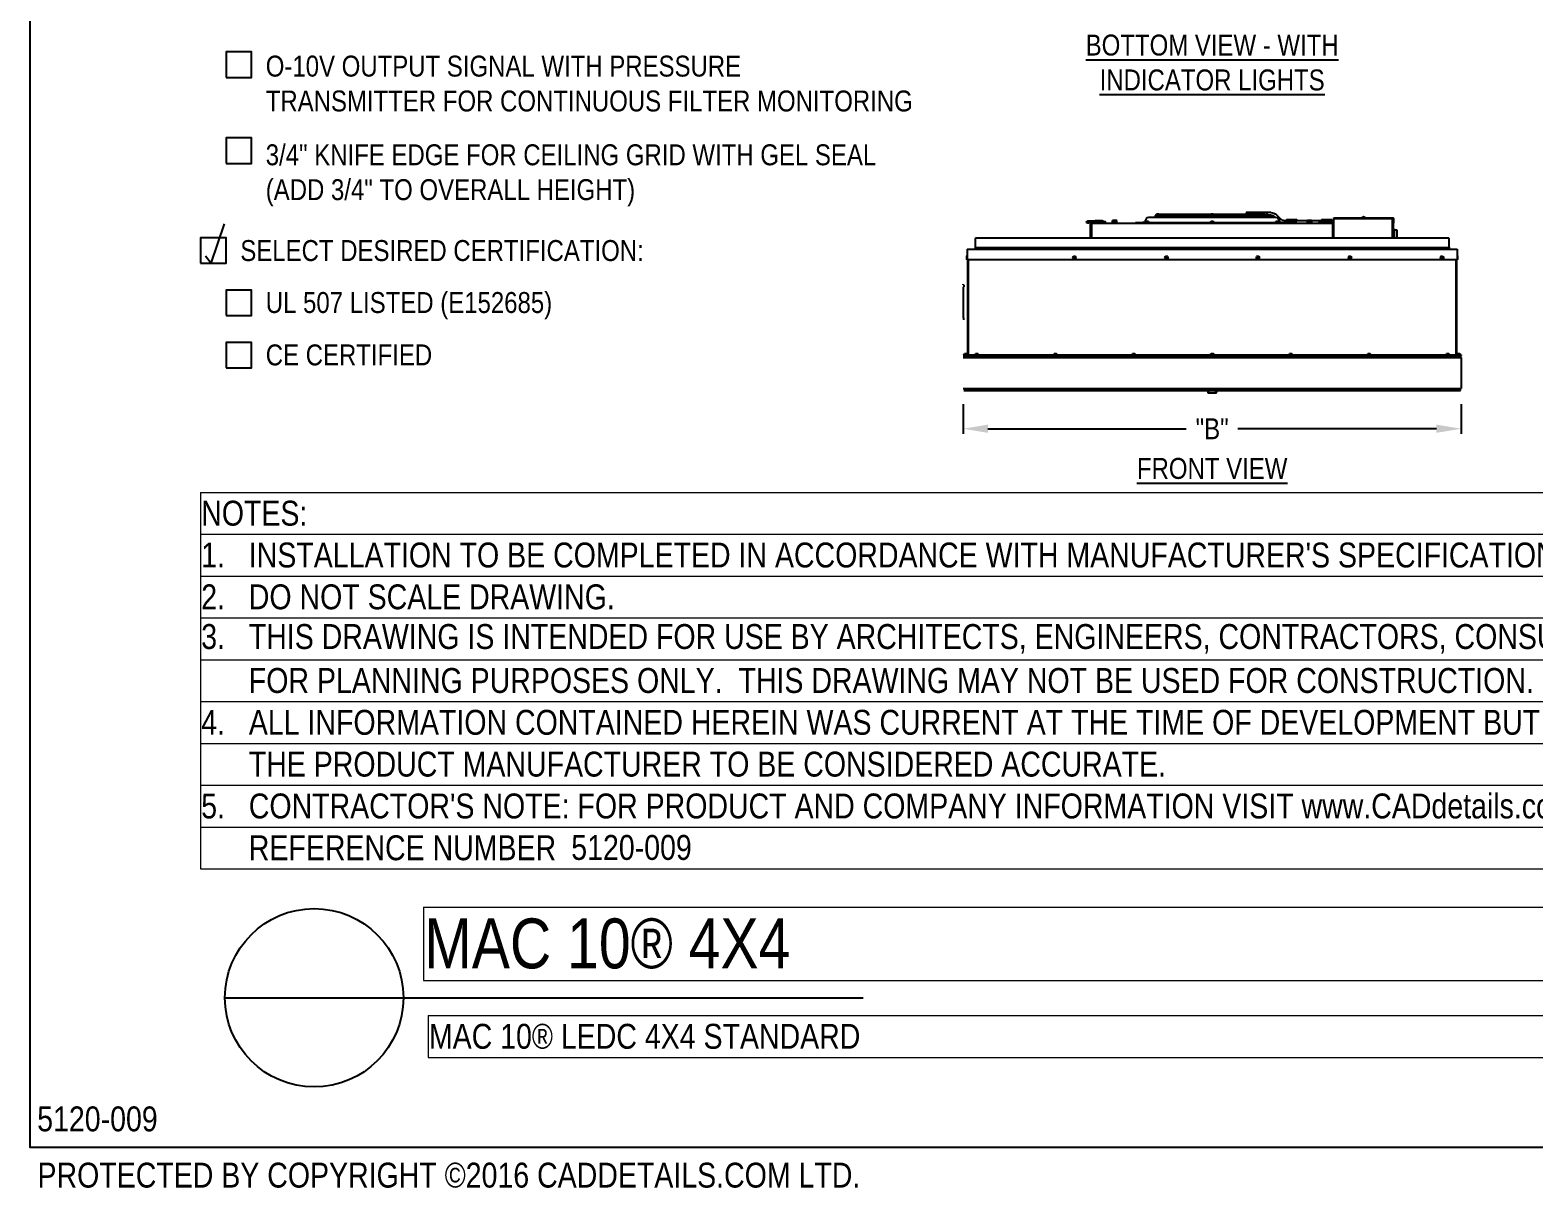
# Model space of a CAD drawing. Extents: x 0 to 216, y -5 to 280.
# Drawn here: x 0 to 143.7, y -3.9 to 106.9 of the extents above; entities that cross this region are included whole.
import ezdxf

# ---------------------------------------------------------------- set-up
doc = ezdxf.new("R2010")
doc.units = 0
doc.header["$LTSCALE"] = 10
doc.header["$MEASUREMENT"] = 0
doc.header["$PDMODE"] = 35
doc.layers.get('0').update_dxf_attribs({"linetype": 'CONTINUOUS'})
doc.layers.get('Defpoints').update_dxf_attribs({"linetype": 'CONTINUOUS'})
for name, color, linetype in [('5120-LOGO$0$CADdetails-7-VERYFINE', 7, 'CONTINUOUS'), ('5120-LOGO$0$CADdetails-FRAME', 7, 'CONTINUOUS'), ('CADdetails-1-FINE', 1, 'CONTINUOUS'), ('CADdetails-11-VERYFINE', 11, 'CONTINUOUS'), ('CADdetails-15-FINE', 15, 'CONTINUOUS'), ('CADdetails-2-FINELIGHT', 2, 'CONTINUOUS'), ('CADdetails-7-FRAME', 7, 'CONTINUOUS'), ('CADdetails-7-VERYFINE', 7, 'CONTINUOUS'), ('CADdetails-9-EXTRAFINE', 9, 'CONTINUOUS')]:
    doc.layers.add(name, color=color, linetype=linetype)
doc.styles.add('5120-LOGO$0$CADdetails-NOTES', font='ARIALN.TTF', dxfattribs={"height": 2.38})
doc.styles.add('CADdetails-DETAILTITLE', font='ARIALN.TTF', dxfattribs={"height": 4.77})
doc.styles.add('CADdetails-DIMENSIONS', font='ARIALN.TTF', dxfattribs={"height": 2})
doc.styles.add('CADdetails-NOTES', font='ARIALN.TTF', dxfattribs={"height": 2.38})
doc.dimstyles.new('CADdetails-LEADER', dxfattribs={"dimtxt": 2.38, "dimasz": 2.38, "dimexe": 0.5, "dimexo": 1.5, "dimgap": 1, "dimtad": 0, "dimzin": 0, "dimdsep": 46, "dimtxsty": 'CADdetails-DIMENSIONS', "dimcen": 1, "dimclrd": 256, "dimclre": 256, "dimclrt": 256, "dimadec": 0, "dimazin": 0, "dimtfac": 1, "dimtdec": 4, "dimtofl": 0, "dimtmove": 0, "dimatfit": 3, "dimfxl": 1, "dimtolj": 1, "dimtzin": 0, "dimarcsym": 0})

# ---------------------------------------------------------------- blocks, each defined once
blk = doc.blocks.new('*T1')
at = {"layer": 'Defpoints', "color": 8, "linetype": 'ByBlock', "lineweight": 0, "transparency": 16777216}
for p, q in [((0, 0), (162.95, 0)), ((0, 0), (0, -4)), ((162.95, 0), (162.95, -4)), ((0, -4), (162.95, -4))]:
    blk.add_line(p, q, dxfattribs=at)
at = {"layer": 'CADdetails-1-FINE', "transparency": 16777216, "insert": (0.06, -2), "char_height": 2.38, "width": 162.8336, "attachment_point": 4, "style": 'CADdetails-NOTES'}
blk.add_mtext('MAC 10® LEDC 4X4 STANDARD', dxfattribs=at)
blk = doc.blocks.new('*T2')
at = {"layer": 'Defpoints', "color": 8, "linetype": 'ByBlock', "lineweight": 0, "transparency": 16777216}
for p, q in [((0, 0), (163.34, 0)), ((0, 0), (0, -7)), ((163.34, 0), (163.34, -7)), ((0, -7), (163.34, -7))]:
    blk.add_line(p, q, dxfattribs=at)
at = {"layer": 'CADdetails-2-FINELIGHT', "transparency": 16777216, "insert": (0.06, -3.5), "char_height": 4.77, "width": 163.225, "attachment_point": 4, "style": 'CADdetails-DETAILTITLE'}
blk.add_mtext('MAC 10® 4X4', dxfattribs=at)
blk = doc.blocks.new('*T14')
at = {"layer": 'Defpoints', "color": 8, "linetype": 'ByBlock', "lineweight": 0, "transparency": 16777216}
for p, q in [((0, 0), (184.71, 0)), ((0, 0), (0, -36)), ((184.71, 0), (184.71, -36)), ((0, -4), (184.71, -4)), ((0, -8), (184.71, -8)), ((0, -12), (184.71, -12)), ((0, -16), (184.71, -16)), ((0, -20), (184.71, -20)), ((0, -24), (184.71, -24)), ((0, -28), (184.71, -28)), ((0, -32), (184.71, -32)), ((0, -36), (184.71, -36))]:
    blk.add_line(p, q, dxfattribs=at)
at = {"layer": '5120-LOGO$0$CADdetails-7-VERYFINE', "transparency": 16777216, "char_height": 2.38, "width": 184.5948, "attachment_point": 4, "style": '5120-LOGO$0$CADdetails-NOTES'}
for s, insert in [('NOTES:', (0.06, -2)), ("1.   INSTALLATION TO BE COMPLETED IN ACCORDANCE WITH MANUFACTURER'S SPECIFICATIONS.", (0.06, -6)), ('2.   DO NOT SCALE DRAWING.', (0.06, -10)), ('3.   THIS DRAWING IS INTENDED FOR USE BY ARCHITECTS, ENGINEERS, CONTRACTORS, CONSULTANTS AND DESIGN PROFESSIONALS', (0.06, -14)), ('      FOR PLANNING PURPOSES ONLY.  THIS DRAWING MAY NOT BE USED FOR CONSTRUCTION.', (0.06, -18)), ('4.   ALL INFORMATION CONTAINED HEREIN WAS CURRENT AT THE TIME OF DEVELOPMENT BUT MUST BE REVIEWED AND APPROVED BY', (0.06, -22)), ('      THE PRODUCT MANUFACTURER TO BE CONSIDERED ACCURATE.', (0.06, -26)), ("5.   CONTRACTOR'S NOTE: FOR PRODUCT AND COMPANY INFORMATION VISIT www.CADdetails.com/info AND ENTER", (0.06, -30)), ('      REFERENCE NUMBER', (0.06, -34))]:
    blk.add_mtext(s, dxfattribs=dict(at, insert=insert))
blk = doc.blocks.new('5120-LOGO')
at = {"layer": '5120-LOGO$0$CADdetails-FRAME'}
for p, q in [((0, 0), (0, 280)), ((216, 0), (0, 0))]:
    blk.add_line(p, q, dxfattribs=at)
blk.add_blockref('*T14', (16.3, 62.65))
at = {"layer": '5120-LOGO$0$CADdetails-7-VERYFINE', "char_height": 2.38, "attachment_point": 1, "style": '5120-LOGO$0$CADdetails-NOTES'}
for insert in [(51.73, 29.89), (0.68, 3.93)]:
    blk.add_mtext_dynamic_manual_height_columns('5120-009', width=53.6533, gutter_width=11.9, heights=[0], dxfattribs=dict(at, insert=insert))
at = {"layer": '5120-LOGO$0$CADdetails-7-VERYFINE', "insert": (0.71, -1.45), "char_height": 2.38, "width": 82.1295, "attachment_point": 1, "style": '5120-LOGO$0$CADdetails-NOTES'}
blk.add_mtext('PROTECTED BY COPYRIGHT ©2016 CADDETAILS.COM LTD.', dxfattribs=at)
blk = doc.blocks.new('*D8')
at = {"layer": 'CADdetails-7-VERYFINE', "lineweight": -2, "transparency": 16777216}
for p, q in [((89.18, 71.1), (89.18, 68.24)), ((136.8, 71.1), (136.8, 68.24)), ((91.56, 68.74), (110.52, 68.74)), ((134.42, 68.74), (115.46, 68.74))]:
    blk.add_line(p, q, dxfattribs=at)
at = {"layer": 'CADdetails-7-VERYFINE', "transparency": 16777216}
for points in [[(91.56, 69.14), (91.56, 68.35), (89.18, 68.74)], [(134.42, 69.14), (134.42, 68.35), (136.8, 68.74)]]:
    blk.add_solid(points, dxfattribs=at)
at = {"layer": 'Defpoints', "color": 0, "transparency": 16777216}
for p in [(89.18, 72.6), (136.8, 72.6), (136.8, 68.74)]:
    blk.add_point(p, dxfattribs=at)
at = {"layer": 'CADdetails-7-VERYFINE', "transparency": 16777216, "insert": (112.99, 68.74), "char_height": 2, "attachment_point": 5, "style": 'CADdetails-DIMENSIONS'}
blk.add_mtext('\\A1;"B"', dxfattribs=at)

msp = doc.modelspace()

# ---------------------------------------------------------------- linework, layer by layer
at = {"layer": 'CADdetails-1-FINE', "linetype": 'Continuous', "extrusion": (-1, 6.12323e-17, 0)}
for p, q in [((89.617, 84.916), (89.617, 75.825)), ((89.68, 84.916), (89.68, 75.825)), ((136.305, 75.825), (136.305, 84.916)), ((136.367, 75.825), (136.367, 84.916)), ((89.18, 82.315), (89.18, 79.363)), ((89.242, 82.512), (89.242, 82.315)), ((89.242, 79.166), (89.242, 79.363)), ((89.18, 75.55), (136.805, 75.55)), ((89.68, 75.809), (136.305, 75.809)), ((89.68, 75.747), (136.305, 75.747)), ((136.742, 75.747), (136.742, 75.55)), ((136.805, 75.55), (136.805, 72.597)), ((89.18, 72.597), (136.805, 72.597)), ((89.242, 72.4), (136.742, 72.4)), ((136.742, 72.4), (136.742, 72.597))]:
    msp.add_line(p, q, dxfattribs=at)
at = {"layer": 'CADdetails-1-FINE'}
for points in [[(18.734, 102.345), (21.164, 102.345), (21.164, 104.775), (18.734, 104.775)], [(18.734, 94.119), (21.164, 94.119), (21.164, 96.549), (18.734, 96.549)], [(16.304, 84.574), (18.734, 84.574), (18.734, 87.004), (16.304, 87.004)], [(18.734, 79.574), (21.164, 79.574), (21.164, 82.004), (18.734, 82.004)], [(18.734, 74.574), (21.164, 74.574), (21.164, 77.004), (18.734, 77.004)]]:
    msp.add_lwpolyline(points, close=True, dxfattribs=at)
at = {"layer": 'CADdetails-11-VERYFINE', "linetype": 'Continuous', "extrusion": (-1, 6.12323e-17, 0)}
for p, q in [((112.835, 89.219), (107.954, 89.219)), ((118.031, 89.219), (113.15, 89.219)), ((116.242, 89.417), (116.242, 89.292)), ((118.609, 89.417), (116.242, 89.417)), ((116.242, 89.292), (116.242, 89.219)), ((118.609, 89.167), (118.35, 89.167)), ((119.139, 89.197), (119.523, 88.813)), ((101.367, 86.997), (101.367, 88.305)), ((101.367, 88.305), (101.448, 88.305)), ((101.448, 88.305), (101.448, 86.997)), ((101.449, 86.997), (101.449, 88.305)), ((101.48, 88.417), (124.505, 88.417)), ((105.649, 88.465), (112.992, 88.465)), ((105.649, 88.465), (105.649, 88.417)), ((106.719, 88.867), (106.573, 88.615)), ((106.935, 88.992), (107.586, 88.992)), ((107.586, 88.992), (107.851, 88.992)), ((107.851, 88.992), (112.789, 88.992)), ((108.245, 89.107), (107.962, 89.107)), ((108.318, 89.107), (108.245, 89.107)), ((108.318, 89.107), (108.431, 89.107)), ((108.454, 89.104), (112.766, 89.104)), ((112.992, 88.465), (120.336, 88.465)), ((113.195, 88.992), (118.134, 88.992)), ((113.219, 89.104), (117.531, 89.104)), ((117.667, 89.107), (117.554, 89.107)), ((117.759, 89.107), (117.667, 89.107)), ((117.759, 89.107), (117.86, 89.107)), ((118.399, 88.992), (119.05, 88.992)), ((118.962, 89.02), (118.991, 88.992)), ((119.266, 88.867), (119.412, 88.615)), ((119.876, 88.667), (120.094, 88.667)), ((121.094, 88.667), (122.116, 88.667)), ((122.498, 88.667), (123.433, 88.667)), ((124.536, 88.305), (124.536, 86.997)), ((124.617, 88.305), (124.536, 88.305)), ((124.536, 86.997), (124.536, 88.305)), ((124.536, 87.707), (124.536, 87.707)), ((124.617, 88.897), (130.285, 88.897)), ((124.617, 88.847), (130.285, 88.847)), ((124.617, 86.997), (124.617, 88.305)), ((130.235, 88.781), (130.235, 88.847)), ((130.235, 86.997), (130.235, 88.781)), ((130.3, 88.797), (130.25, 88.797)), ((130.25, 88.797), (130.25, 86.997)), ((130.3, 88.397), (130.3, 88.831)), ((130.3, 88.797), (130.3, 86.997)), ((130.35, 88.397), (130.3, 88.397)), ((130.35, 88.397), (130.35, 88.831)), ((90.367, 86.997), (135.617, 86.997)), ((90.367, 86.997), (90.367, 86.931)), ((90.367, 86.063), (90.367, 86.931)), ((135.617, 86.931), (135.617, 86.997)), ((135.617, 86.931), (135.617, 86.063)), ((89.587, 85.916), (136.397, 85.916)), ((89.587, 85.916), (89.587, 84.916)), ((89.587, 84.916), (136.397, 84.916)), ((90.367, 86.063), (90.367, 86.047)), ((90.367, 85.997), (90.367, 86.047)), ((135.617, 86.047), (90.367, 86.047)), ((90.505, 85.997), (90.367, 85.997)), ((134.977, 85.997), (91.008, 85.997)), ((135.617, 85.997), (135.48, 85.997)), ((135.617, 86.047), (135.617, 86.063)), ((135.617, 85.997), (135.617, 86.047)), ((135.617, 85.998), (135.667, 85.998)), ((135.617, 85.997), (135.667, 85.997)), ((135.727, 85.998), (135.667, 85.998)), ((135.727, 85.997), (135.667, 85.997)), ((135.727, 85.998), (135.727, 85.997)), ((136.397, 85.916), (136.397, 84.916))]:
    msp.add_line(p, q, dxfattribs=at)
at = {"layer": 'CADdetails-11-VERYFINE', "linetype": 'Continuous', "extrusion": (3.42958e-33, 5.60092e-17, -1)}
for centre, radius, start, end in [((-118.609, 88.667), 0.75, 90, 135), ((-118.609, 88.667), 0.5, 90, 135), ((-106.338, 88.723), 0.258, 204.60016, 266.04642), ((-119.05, 88.742), 0.25, 90, 150), ((-119.646, 88.723), 0.258, 273.95358, 335.39984)]:
    msp.add_arc(centre, radius, start, end, dxfattribs=at)
at = {"layer": 'CADdetails-11-VERYFINE', "linetype": 'Continuous', "extrusion": (-4.58742e-32, 5.60092e-17, -1)}
msp.add_arc((-106.935, 88.742), 0.25, 30, 90, dxfattribs=at)
at = {"layer": 'CADdetails-11-VERYFINE', "linetype": 'Continuous'}
for centre, radius, start, end in [((107.586, 89.049), 0.0575, 90, 180), ((107.586, 89.049), 0.0575, 180, 270), ((119.876, 89.167), 0.75, 236.49826, 248.81076), ((119.876, 89.167), 0.5, 225, 270), ((130.285, 88.831), 0.0656, 0, 90), ((130.285, 88.831), 0.0156, 360, 90)]:
    msp.add_arc(centre, radius, start, end, dxfattribs=at)
for points, knots in [([(101.48, 88.417), (101.472, 88.417), (101.465, 88.416), (101.451, 88.413), (101.444, 88.411), (101.43, 88.406), (101.423, 88.402), (101.411, 88.394), (101.406, 88.389), (101.395, 88.379), (101.391, 88.373), (101.382, 88.361), (101.379, 88.354), (101.37, 88.334), (101.367, 88.319), (101.367, 88.305)], [0, 0, 0, 0, 0.000564029, 0.000564029, 0.001128058, 0.001128058, 0.001692087, 0.001692087, 0.002256116, 0.002256116, 0.0028201449, 0.0028201449, 0.0033841739, 0.0033841739, 0.0045122319, 0.0045122319, 0.0045122319, 0.0045122319]), ([(101.449, 88.305), (101.45, 88.312), (101.452, 88.319), (101.454, 88.334), (101.455, 88.341), (101.458, 88.354), (101.459, 88.361), (101.462, 88.373), (101.463, 88.379), (101.466, 88.389), (101.467, 88.394), (101.469, 88.402), (101.471, 88.406), (101.475, 88.414), (101.477, 88.417), (101.48, 88.417)], [0, 0, 0, 0, 0.000564029, 0.000564029, 0.001128058, 0.001128058, 0.001692087, 0.001692087, 0.002256116, 0.002256116, 0.0028201449, 0.0028201449, 0.0033841739, 0.0033841739, 0.0045122319, 0.0045122319, 0.0045122319, 0.0045122319]), ([(108.432, 89.107), (108.434, 89.107), (108.438, 89.106), (108.446, 89.105), (108.451, 89.104), (108.454, 89.104)], [0, 0, 0, 0, 0.00033572163, 0.00033572163, 0.00065716067, 0.00065716067, 0.00065716067, 0.00065716067]), ([(117.531, 89.104), (117.534, 89.104), (117.539, 89.105), (117.547, 89.106), (117.551, 89.107), (117.553, 89.107), (117.553, 89.107), (117.554, 89.107)], [0.00002203202, 0.00002203202, 0.00002203202, 0.00002203202, 0.00033572902, 0.00033572902, 0.00067145803, 0.00067145803, 0.00069433116, 0.00069433116, 0.00069433116, 0.00069433116]), ([(124.617, 88.305), (124.617, 88.312), (124.617, 88.319), (124.614, 88.334), (124.612, 88.341), (124.606, 88.354), (124.603, 88.361), (124.595, 88.373), (124.59, 88.379), (124.579, 88.389), (124.574, 88.394), (124.562, 88.402), (124.555, 88.406), (124.535, 88.414), (124.52, 88.417), (124.505, 88.417)], [0, 0, 0, 0, 0.000564029, 0.000564029, 0.001128058, 0.001128058, 0.001692087, 0.001692087, 0.002256116, 0.002256116, 0.0028201449, 0.0028201449, 0.0033841739, 0.0033841739, 0.0045122319, 0.0045122319, 0.0045122319, 0.0045122319]), ([(124.505, 88.417), (124.506, 88.417), (124.508, 88.416), (124.51, 88.413), (124.512, 88.411), (124.514, 88.406), (124.515, 88.402), (124.518, 88.394), (124.519, 88.389), (124.522, 88.379), (124.523, 88.373), (124.526, 88.361), (124.527, 88.354), (124.531, 88.334), (124.533, 88.319), (124.536, 88.305)], [0, 0, 0, 0, 0.000564029, 0.000564029, 0.001128058, 0.001128058, 0.001692087, 0.001692087, 0.002256116, 0.002256116, 0.0028201449, 0.0028201449, 0.0033841739, 0.0033841739, 0.0045122319, 0.0045122319, 0.0045122319, 0.0045122319]), ([(124.536, 88.305), (124.536, 88.309), (124.536, 88.313), (124.534, 88.317), (124.534, 88.318), (124.533, 88.318)], [0, 0, 0, 0, 0.0003643599, 0.0003643599, 0.00041374169, 0.00041374169, 0.00041374169, 0.00041374169])]:
    msp.add_open_spline(points, degree=3, knots=knots, dxfattribs=at)
for points in [[(101.451, 88.318), (101.449, 88.314), (101.448, 88.309), (101.448, 88.305)], [(108.431, 89.107), (108.431, 89.107), (108.431, 89.107), (108.432, 89.107)]]:
    msp.add_open_spline(points, degree=3, dxfattribs=at)
at = {"layer": 'CADdetails-15-FINE'}
msp.add_lwpolyline([(16.781, 85.28), (17.311, 84.574), (18.594, 88.328)], dxfattribs=at)
at = {"layer": 'CADdetails-2-FINELIGHT'}
msp.add_line((18.629, 14.322), (79.647, 14.322), dxfattribs=at)
msp.add_circle((27.156, 14.322), 8.527, dxfattribs=at)
at = {"layer": 'CADdetails-7-FRAME'}
msp.add_lwpolyline([(0, 280), (216, 280), (216, 0), (0, 0)], close=True, dxfattribs=at)
at = {"layer": 'CADdetails-9-EXTRAFINE', "linetype": 'Continuous', "extrusion": (-1, 6.12323e-17, 0)}
for p, q in [((107.577, 89.157), (107.604, 89.157)), ((107.577, 89.157), (107.577, 89.108)), ((107.604, 89.157), (108.015, 89.157)), ((107.635, 89.157), (107.635, 89.201)), ((107.702, 89.253), (107.687, 89.253)), ((107.905, 89.253), (107.702, 89.253)), ((107.957, 89.157), (107.957, 89.201)), ((108.015, 89.157), (108.015, 89.108)), ((112.773, 89.157), (112.987, 89.157)), ((112.773, 89.157), (112.773, 89.108)), ((112.831, 89.157), (112.831, 89.201)), ((112.992, 89.253), (112.883, 89.253)), ((112.987, 89.157), (113.211, 89.157)), ((113.101, 89.253), (112.992, 89.253)), ((113.153, 89.157), (113.153, 89.201)), ((113.211, 89.157), (113.211, 89.108)), ((117.97, 89.157), (118.376, 89.157)), ((117.97, 89.157), (117.97, 89.108)), ((118.028, 89.157), (118.028, 89.201)), ((118.283, 89.253), (118.08, 89.253)), ((118.298, 89.253), (118.283, 89.253)), ((118.35, 89.157), (118.35, 89.201)), ((118.376, 89.157), (118.408, 89.157)), ((118.408, 89.157), (118.408, 89.108)), ((101.201, 88.601), (101.076, 88.601)), ((101.076, 88.423), (101.201, 88.423)), ((102.023, 88.601), (101.201, 88.601)), ((102.023, 88.423), (101.201, 88.423)), ((101.523, 88.417), (101.523, 88.423)), ((101.73, 88.607), (101.697, 88.601)), ((101.748, 88.607), (101.73, 88.607)), ((101.88, 88.607), (101.748, 88.607)), ((101.789, 88.607), (101.806, 88.637)), ((101.858, 88.667), (102.058, 88.667)), ((101.88, 88.607), (101.913, 88.601)), ((101.985, 88.601), (102.006, 88.637)), ((102.148, 88.601), (102.023, 88.601)), ((102.023, 88.423), (102.148, 88.423)), ((102.044, 88.423), (102.044, 88.417)), ((102.058, 88.667), (102.239, 88.667)), ((102.239, 88.667), (102.439, 88.667)), ((102.253, 88.417), (102.253, 88.511)), ((102.291, 88.637), (102.319, 88.588)), ((102.345, 88.573), (102.713, 88.573)), ((102.417, 88.607), (102.367, 88.598)), ((102.616, 88.598), (102.367, 88.598)), ((102.367, 88.598), (102.367, 88.573)), ((102.566, 88.607), (102.417, 88.607)), ((102.508, 88.607), (102.491, 88.637)), ((102.567, 88.607), (102.566, 88.607)), ((102.567, 88.607), (102.617, 88.598)), ((102.617, 88.598), (102.616, 88.598)), ((102.617, 88.598), (102.617, 88.573)), ((102.773, 88.513), (102.773, 88.417)), ((103.658, 88.479), (103.434, 88.479)), ((103.434, 88.417), (103.434, 88.479)), ((103.49, 88.669), (103.461, 88.652)), ((103.461, 88.479), (103.461, 88.652)), ((103.515, 88.669), (103.49, 88.669)), ((103.677, 88.669), (103.515, 88.669)), ((103.569, 88.479), (103.569, 88.652)), ((103.658, 88.479), (103.658, 88.417)), ((103.663, 88.479), (103.658, 88.479)), ((103.663, 88.479), (103.692, 88.479)), ((103.667, 88.417), (103.667, 88.479)), ((103.84, 88.669), (103.677, 88.669)), ((103.688, 88.417), (103.688, 88.479)), ((103.692, 88.479), (103.697, 88.479)), ((103.921, 88.479), (103.697, 88.479)), ((103.697, 88.479), (103.697, 88.417)), ((103.786, 88.479), (103.786, 88.652)), ((103.865, 88.669), (103.84, 88.669)), ((103.865, 88.669), (103.894, 88.652)), ((103.894, 88.479), (103.894, 88.652)), ((103.921, 88.417), (103.921, 88.479)), ((106.633, 88.465), (106.633, 88.509)), ((106.888, 88.561), (106.685, 88.561)), ((106.903, 88.561), (106.888, 88.561)), ((106.955, 88.465), (106.955, 88.509)), ((107.577, 89.108), (107.604, 89.108)), ((107.962, 89.107), (107.586, 89.107)), ((107.604, 89.108), (108.015, 89.108)), ((107.714, 89.107), (107.714, 89.108)), ((107.714, 88.992), (107.714, 88.992)), ((107.878, 89.107), (107.878, 89.108)), ((112.773, 89.108), (112.987, 89.108)), ((113.202, 89.107), (112.782, 89.107)), ((112.789, 88.992), (113.195, 88.992)), ((112.831, 88.465), (112.831, 88.509)), ((112.898, 88.561), (112.883, 88.561)), ((113.101, 88.561), (112.898, 88.561)), ((112.91, 89.107), (112.91, 89.108)), ((112.987, 89.108), (113.211, 89.108)), ((113.074, 89.107), (113.074, 89.108)), ((113.153, 88.465), (113.153, 88.509)), ((118.047, 89.107), (117.86, 89.107)), ((117.97, 89.108), (118.376, 89.108)), ((118.399, 89.107), (118.047, 89.107)), ((118.107, 89.107), (118.107, 89.108)), ((118.134, 88.992), (118.399, 88.992)), ((118.271, 89.107), (118.271, 89.108)), ((118.271, 88.992), (118.271, 88.992)), ((118.376, 89.108), (118.408, 89.108)), ((119.03, 88.465), (119.03, 88.509)), ((119.191, 88.561), (119.082, 88.561)), ((119.3, 88.561), (119.191, 88.561)), ((119.352, 88.465), (119.352, 88.509)), ((120.094, 88.738), (121.094, 88.738)), ((120.094, 88.738), (120.094, 88.595)), ((120.094, 88.588), (120.094, 88.595)), ((120.094, 88.588), (121.094, 88.588)), ((120.094, 88.548), (120.094, 88.588)), ((120.094, 88.548), (121.094, 88.548)), ((120.336, 88.465), (120.336, 88.417)), ((120.433, 88.588), (120.433, 88.632)), ((120.594, 88.684), (120.485, 88.684)), ((120.512, 88.417), (120.512, 88.548)), ((120.703, 88.684), (120.594, 88.684)), ((120.676, 88.417), (120.676, 88.548)), ((120.755, 88.588), (120.755, 88.632)), ((121.094, 88.738), (121.094, 88.595)), ((121.094, 88.588), (121.094, 88.595)), ((121.094, 88.548), (121.094, 88.588)), ((122.288, 88.479), (122.064, 88.479)), ((122.064, 88.417), (122.064, 88.479)), ((122.12, 88.669), (122.091, 88.652)), ((122.091, 88.479), (122.091, 88.652)), ((122.145, 88.669), (122.12, 88.669)), ((122.307, 88.669), (122.145, 88.669)), ((122.199, 88.479), (122.199, 88.652)), ((122.288, 88.479), (122.288, 88.417)), ((122.293, 88.479), (122.288, 88.479)), ((122.293, 88.479), (122.322, 88.479)), ((122.297, 88.417), (122.297, 88.479)), ((122.47, 88.669), (122.307, 88.669)), ((122.318, 88.417), (122.318, 88.479)), ((122.322, 88.479), (122.327, 88.479)), ((122.551, 88.479), (122.327, 88.479)), ((122.327, 88.479), (122.327, 88.417)), ((122.416, 88.479), (122.416, 88.652)), ((122.495, 88.669), (122.47, 88.669)), ((122.495, 88.669), (122.524, 88.652)), ((122.524, 88.479), (122.524, 88.652)), ((122.551, 88.417), (122.551, 88.479)), ((123.211, 88.417), (123.211, 88.513)), ((123.271, 88.573), (123.639, 88.573)), ((123.418, 88.607), (123.368, 88.598)), ((123.369, 88.598), (123.368, 88.598)), ((123.368, 88.598), (123.368, 88.573)), ((123.618, 88.598), (123.369, 88.598)), ((123.419, 88.607), (123.418, 88.607)), ((123.568, 88.607), (123.419, 88.607)), ((123.433, 88.738), (124.433, 88.738)), ((123.433, 88.738), (123.433, 88.607)), ((123.476, 88.607), (123.494, 88.637)), ((123.546, 88.667), (123.746, 88.667)), ((123.568, 88.607), (123.618, 88.598)), ((123.618, 88.598), (123.618, 88.573)), ((123.665, 88.588), (123.694, 88.637)), ((123.731, 88.417), (123.731, 88.511)), ((123.738, 88.548), (123.755, 88.548)), ((123.746, 88.667), (123.926, 88.667)), ((123.766, 88.588), (123.79, 88.588)), ((123.772, 88.588), (123.772, 88.594)), ((123.933, 88.684), (123.824, 88.684)), ((123.961, 88.601), (123.836, 88.601)), ((123.836, 88.423), (123.961, 88.423)), ((123.851, 88.417), (123.851, 88.423)), ((123.926, 88.667), (124.126, 88.667)), ((124.042, 88.684), (123.933, 88.684)), ((123.94, 88.423), (123.94, 88.417)), ((124.617, 88.601), (123.961, 88.601)), ((124.617, 88.423), (123.961, 88.423)), ((123.978, 88.637), (123.999, 88.601)), ((124.105, 88.607), (124.072, 88.601)), ((124.236, 88.607), (124.105, 88.607)), ((124.196, 88.607), (124.178, 88.637)), ((124.255, 88.607), (124.236, 88.607)), ((124.255, 88.607), (124.288, 88.601)), ((124.433, 88.738), (124.433, 88.601)), ((124.433, 88.667), (124.617, 88.667)), ((124.461, 88.423), (124.461, 88.417)), ((124.505, 88.417), (124.617, 88.417)), ((124.617, 88.847), (124.617, 88.897)), ((124.617, 88.831), (124.617, 88.781)), ((124.667, 88.781), (124.617, 88.781)), ((124.617, 88.306), (124.617, 88.781)), ((124.667, 88.847), (124.667, 88.781)), ((124.667, 88.781), (124.683, 88.781)), ((127.309, 88.897), (127.309, 88.949)), ((127.38, 88.996), (127.38, 88.995)), ((127.451, 88.995), (127.45, 89.01)), ((127.491, 89.01), (127.489, 88.995)), ((127.561, 88.995), (127.561, 88.996)), ((127.631, 88.897), (127.631, 88.949)), ((130.235, 87.792), (130.25, 87.792)), ((130.377, 87.864), (130.3, 87.864)), ((130.377, 87.864), (130.377, 86.997)), ((130.687, 87.747), (130.377, 87.747)), ((130.687, 86.997), (130.687, 87.747)), ((130.25, 87.399), (130.235, 87.399)), ((130.25, 87.344), (130.235, 87.344)), ((89.506, 85.251), (89.506, 85.133)), ((89.506, 85.133), (89.506, 84.962)), ((89.587, 85.205), (89.523, 85.259)), ((89.587, 85.009), (89.523, 84.955)), ((91.008, 85.997), (90.505, 85.997)), ((90.956, 85.917), (90.556, 85.917)), ((90.564, 85.997), (90.564, 85.917)), ((90.917, 86.026), (90.595, 86.026)), ((90.949, 85.997), (90.949, 85.917)), ((93.318, 85.916), (93.318, 85.997)), ((93.446, 85.916), (93.446, 85.997)), ((94.005, 85.916), (94.005, 85.997)), ((94.133, 85.916), (94.133, 85.997)), ((99.725, 85.108), (99.782, 85.117)), ((99.73, 85.078), (99.725, 85.108)), ((99.787, 85.087), (99.73, 85.078)), ((99.798, 85.137), (99.782, 85.117)), ((99.787, 85.087), (99.808, 85.072)), ((99.789, 85.195), (99.818, 85.199)), ((99.798, 85.137), (99.789, 85.195)), ((99.816, 85.015), (99.808, 85.072)), ((99.846, 85.019), (99.816, 85.015)), ((99.818, 85.199), (99.827, 85.142)), ((99.848, 85.127), (99.827, 85.142)), ((99.837, 85.076), (99.853, 85.097)), ((99.837, 85.076), (99.846, 85.019)), ((99.848, 85.127), (99.905, 85.136)), ((99.91, 85.106), (99.853, 85.097)), ((99.905, 85.136), (99.91, 85.106)), ((101.188, 85.917), (100.898, 85.917)), ((100.903, 85.997), (100.903, 85.917)), ((101.183, 85.997), (101.183, 85.917)), ((103.242, 85.916), (103.242, 85.997)), ((103.692, 85.916), (103.692, 85.997)), ((104.137, 85.917), (103.847, 85.917)), ((103.852, 85.997), (103.852, 85.917)), ((104.132, 85.997), (104.132, 85.917)), ((105.914, 85.997), (105.748, 85.916)), ((108.525, 85.108), (108.582, 85.117)), ((108.53, 85.078), (108.525, 85.108)), ((108.587, 85.087), (108.53, 85.078)), ((108.598, 85.137), (108.582, 85.117)), ((108.587, 85.087), (108.608, 85.072)), ((108.589, 85.195), (108.618, 85.199)), ((108.598, 85.137), (108.589, 85.195)), ((108.616, 85.015), (108.608, 85.072)), ((108.646, 85.019), (108.616, 85.015)), ((108.618, 85.199), (108.627, 85.142)), ((108.648, 85.127), (108.627, 85.142)), ((108.637, 85.076), (108.653, 85.097)), ((108.637, 85.076), (108.646, 85.019)), ((108.648, 85.127), (108.705, 85.136)), ((108.71, 85.106), (108.653, 85.097)), ((108.705, 85.136), (108.71, 85.106)), ((110.137, 85.917), (109.847, 85.917)), ((109.852, 85.997), (109.852, 85.917)), ((110.132, 85.997), (110.132, 85.917)), ((116.137, 85.917), (115.847, 85.917)), ((115.852, 85.997), (115.852, 85.917)), ((116.132, 85.997), (116.132, 85.917)), ((117.275, 85.106), (117.28, 85.136)), ((117.332, 85.097), (117.275, 85.106)), ((117.28, 85.136), (117.337, 85.127)), ((117.332, 85.097), (117.348, 85.076)), ((117.358, 85.142), (117.337, 85.127)), ((117.339, 85.019), (117.348, 85.076)), ((117.368, 85.015), (117.339, 85.019)), ((117.358, 85.142), (117.366, 85.199)), ((117.366, 85.199), (117.396, 85.195)), ((117.377, 85.072), (117.368, 85.015)), ((117.377, 85.072), (117.398, 85.087)), ((117.396, 85.195), (117.387, 85.137)), ((117.403, 85.117), (117.387, 85.137)), ((117.455, 85.078), (117.398, 85.087)), ((117.403, 85.117), (117.46, 85.108)), ((117.46, 85.108), (117.455, 85.078)), ((120.071, 85.997), (120.236, 85.916)), ((122.137, 85.917), (121.847, 85.917)), ((121.852, 85.997), (121.852, 85.917)), ((122.132, 85.997), (122.132, 85.917)), ((122.292, 85.997), (122.292, 85.916)), ((122.742, 85.997), (122.742, 85.916)), ((125.086, 85.917), (124.796, 85.917)), ((124.801, 85.997), (124.801, 85.917)), ((125.081, 85.997), (125.081, 85.917)), ((126.075, 85.916), (126.075, 85.997)), ((126.075, 85.106), (126.08, 85.136)), ((126.132, 85.097), (126.075, 85.106)), ((126.08, 85.136), (126.137, 85.127)), ((126.132, 85.097), (126.148, 85.076)), ((126.158, 85.142), (126.137, 85.127)), ((126.139, 85.019), (126.148, 85.076)), ((126.168, 85.015), (126.139, 85.019)), ((126.158, 85.142), (126.166, 85.199)), ((126.166, 85.199), (126.196, 85.195)), ((126.177, 85.072), (126.168, 85.015)), ((126.177, 85.072), (126.198, 85.087)), ((126.196, 85.195), (126.187, 85.137)), ((126.203, 85.117), (126.187, 85.137)), ((126.255, 85.078), (126.198, 85.087)), ((126.203, 85.117), (126.26, 85.108)), ((126.239, 85.916), (126.239, 85.997)), ((126.26, 85.108), (126.255, 85.078)), ((128.17, 85.982), (128.332, 85.982)), ((128.182, 85.982), (128.182, 85.997)), ((128.321, 85.997), (128.321, 85.982)), ((128.441, 85.924), (128.323, 85.924)), ((128.438, 85.916), (128.441, 85.924)), ((128.441, 85.924), (128.441, 85.997)), ((129.589, 85.982), (129.589, 85.956)), ((129.615, 85.916), (129.592, 85.947)), ((129.873, 85.916), (129.896, 85.947)), ((129.899, 85.982), (129.899, 85.956)), ((129.98, 85.916), (129.98, 85.997)), ((130.075, 85.916), (130.075, 85.997)), ((130.239, 85.916), (130.239, 85.997)), ((131.852, 85.916), (131.852, 85.997)), ((131.98, 85.916), (131.98, 85.997)), ((132.539, 85.916), (132.539, 85.997)), ((132.667, 85.916), (132.667, 85.997)), ((134.875, 85.106), (134.88, 85.136)), ((134.932, 85.097), (134.875, 85.106)), ((134.88, 85.136), (134.937, 85.127)), ((134.932, 85.097), (134.948, 85.076)), ((134.958, 85.142), (134.937, 85.127)), ((134.939, 85.019), (134.948, 85.076)), ((134.968, 85.015), (134.939, 85.019)), ((134.958, 85.142), (134.966, 85.199)), ((134.966, 85.199), (134.996, 85.195)), ((134.977, 85.072), (134.968, 85.015)), ((135.48, 85.997), (134.977, 85.997)), ((134.977, 85.072), (134.998, 85.087)), ((134.996, 85.195), (134.987, 85.137)), ((135.003, 85.117), (134.987, 85.137)), ((135.055, 85.078), (134.998, 85.087)), ((135.003, 85.117), (135.06, 85.108)), ((135.428, 85.917), (135.028, 85.917)), ((135.036, 85.997), (135.036, 85.917)), ((135.06, 85.108), (135.055, 85.078)), ((135.389, 86.026), (135.067, 86.026)), ((135.421, 85.997), (135.421, 85.917)), ((136.397, 85.205), (136.462, 85.259)), ((136.397, 85.009), (136.462, 84.955)), ((136.478, 85.211), (136.478, 85.251)), ((136.478, 84.962), (136.478, 85.211)), ((89.18, 82.512), (89.18, 82.575)), ((89.305, 75.809), (89.18, 75.809)), ((89.18, 75.747), (89.305, 75.747)), ((89.269, 75.809), (89.269, 75.853)), ((89.305, 75.809), (89.665, 75.809)), ((89.305, 75.747), (89.665, 75.747)), ((89.539, 75.905), (89.321, 75.905)), ((89.591, 75.809), (89.591, 75.853)), ((89.665, 75.747), (89.665, 75.809)), ((89.665, 75.747), (89.68, 75.747)), ((89.758, 75.825), (89.68, 75.825)), ((89.68, 75.825), (89.68, 75.809)), ((89.68, 75.747), (89.68, 75.809)), ((90.331, 75.809), (90.331, 75.853)), ((90.601, 75.905), (90.383, 75.905)), ((90.653, 75.809), (90.653, 75.853)), ((97.831, 75.809), (97.831, 75.853)), ((98.101, 75.905), (97.883, 75.905)), ((98.153, 75.809), (98.153, 75.853)), ((105.331, 75.809), (105.331, 75.853)), ((105.601, 75.905), (105.383, 75.905)), ((105.653, 75.809), (105.653, 75.853)), ((112.831, 75.809), (112.831, 75.853)), ((113.101, 75.905), (112.883, 75.905)), ((113.153, 75.809), (113.153, 75.853)), ((120.331, 75.809), (120.331, 75.853)), ((120.601, 75.905), (120.383, 75.905)), ((120.653, 75.809), (120.653, 75.853)), ((127.831, 75.809), (127.831, 75.853)), ((128.101, 75.905), (127.883, 75.905)), ((128.153, 75.809), (128.153, 75.853)), ((135.331, 75.809), (135.331, 75.853)), ((135.601, 75.905), (135.383, 75.905)), ((135.653, 75.809), (135.653, 75.853)), ((136.305, 75.825), (136.227, 75.825)), ((136.305, 75.809), (136.305, 75.825)), ((136.305, 75.747), (136.305, 75.809)), ((136.305, 75.747), (136.32, 75.747)), ((136.32, 75.809), (136.68, 75.809)), ((136.32, 75.747), (136.32, 75.809)), ((136.32, 75.747), (136.68, 75.747)), ((136.394, 75.809), (136.394, 75.853)), ((136.664, 75.905), (136.446, 75.905)), ((136.805, 75.809), (136.68, 75.809)), ((136.68, 75.747), (136.805, 75.747)), ((136.716, 75.809), (136.716, 75.853)), ((136.805, 75.809), (136.805, 75.747)), ((112.567, 72.4), (112.567, 72.238)), ((112.63, 72.238), (112.63, 72.4)), ((112.637, 72.4), (112.637, 72.238)), ((113.339, 72.16), (112.646, 72.16)), ((113.348, 72.4), (113.348, 72.238)), ((113.355, 72.238), (113.355, 72.4)), ((113.417, 72.4), (113.417, 72.238))]:
    msp.add_line(p, q, dxfattribs=at)
at = {"layer": 'CADdetails-9-EXTRAFINE', "linetype": 'Continuous', "extrusion": (3.42958e-33, 5.60092e-17, -1)}
for centre, radius, start, end in [((-107.687, 89.201), 0.052, 360, 90), ((-107.905, 89.201), 0.052, 90, 180), ((-112.883, 89.201), 0.052, 360, 90), ((-113.101, 89.201), 0.052, 90, 180), ((-118.08, 89.201), 0.052, 0, 90), ((-118.298, 89.201), 0.052, 90, 180), ((-101.076, 88.512), 0.089, 0, 90), ((-101.076, 88.512), 0.089, 270, 0), ((-102.239, 88.607), 0.06, 90, 150), ((-102.345, 88.603), 0.03, 270, 330), ((-102.713, 88.513), 0.06, 90, 180), ((-106.685, 88.509), 0.052, 360, 90), ((-106.903, 88.509), 0.052, 90, 180), ((-112.883, 88.509), 0.052, 360, 90), ((-113.101, 88.509), 0.052, 90, 180), ((-113.202, 89.049), 0.0575, 90, 180), ((-113.202, 89.049), 0.0575, 180, 270), ((-118.399, 89.049), 0.0575, 90, 180), ((-118.399, 89.049), 0.0575, 180, 270), ((-119.082, 88.509), 0.052, 360, 90), ((-119.3, 88.509), 0.052, 90, 180), ((-120.485, 88.632), 0.052, 0, 90), ((-120.703, 88.632), 0.052, 90, 180), ((-123.836, 88.511), 0.105, 0, 67.15095), ((-123.836, 88.512), 0.089, 360, 90), ((-123.836, 88.512), 0.089, 270, 0), ((-123.824, 88.632), 0.052, 42.30499, 90), ((-123.836, 88.511), 0.104, 112.84905, 120.21822), ((-124.042, 88.632), 0.052, 90, 137.69501), ((-127.324, 88.949), 0.015, 0, 53.83324), ((-127.47, 88.75), 0.262, 110.18556, 126.16676), ((-127.616, 88.949), 0.015, 126.16676, 180), ((-89.516, 85.251), 0.01, 0, 130), ((-90.556, 85.892), 0.025, 73.7398, 90), ((-90.903, 85.827), 0.2, 94.26001, 121.78833), ((-100.898, 85.892), 0.025, 73.7398, 90), ((-103.847, 85.892), 0.025, 73.7398, 90), ((-108.617, 85.107), 0.154, 351.27281, 171.27281), ((-117.367, 85.107), 0.154, 188.72719, 8.72719), ((-129.884, 85.982), 0.015, 90, 180), ((-129.884, 85.956), 0.015, 180, 216.46715), ((-135.028, 85.892), 0.025, 73.7398, 90), ((-135.375, 85.827), 0.2, 94.26001, 121.78833), ((-136.468, 84.962), 0.01, 180, 310), ((-89.321, 75.853), 0.052, 0, 90), ((-90.383, 75.853), 0.052, 360, 90), ((-97.883, 75.853), 0.052, 360, 90), ((-105.383, 75.853), 0.052, 360, 90), ((-112.883, 75.853), 0.052, 360, 90), ((-120.383, 75.853), 0.052, 360, 90), ((-127.883, 75.853), 0.052, 360, 90), ((-135.383, 75.853), 0.052, 360, 90), ((-136.446, 75.853), 0.052, 360, 90)]:
    msp.add_arc(centre, radius, start, end, dxfattribs=at)
at = {"layer": 'CADdetails-9-EXTRAFINE', "linetype": 'Continuous', "extrusion": (5.27334e-32, 5.60092e-17, -1)}
for centre, radius, start, end in [((-102.058, 88.607), 0.06, 30, 90), ((-127.47, 88.75), 0.262, 53.83324, 69.81444), ((-89.516, 84.962), 0.01, 230, 0), ((-136.468, 85.251), 0.01, 50, 180)]:
    msp.add_arc(centre, radius, start, end, dxfattribs=at)
at = {"layer": 'CADdetails-9-EXTRAFINE', "linetype": 'Continuous'}
for centre, radius, start, end in [((102.148, 88.511), 0.105, 112.84905, 120.21822), ((102.148, 88.512), 0.089, 360, 90), ((102.148, 88.512), 0.089, 270, 0), ((102.148, 88.511), 0.105, 360, 67.15095), ((112.782, 89.049), 0.0575, 90, 180), ((112.782, 89.049), 0.0575, 180, 270), ((123.271, 88.513), 0.06, 90, 180), ((123.639, 88.603), 0.03, 270, 330), ((123.746, 88.607), 0.06, 90, 150), ((123.926, 88.607), 0.06, 30, 90), ((124.683, 88.831), 0.0656, 166.22585, 180), ((90.61, 85.827), 0.2, 94.26001, 121.78833), ((90.956, 85.892), 0.025, 73.7398, 90), ((101.188, 85.892), 0.025, 73.7398, 90), ((104.137, 85.892), 0.025, 73.7398, 90), ((110.137, 85.892), 0.025, 73.7398, 90), ((116.137, 85.892), 0.025, 73.7398, 90), ((122.137, 85.892), 0.025, 73.7398, 90), ((125.086, 85.892), 0.025, 73.7398, 90), ((129.604, 85.982), 0.015, 90, 180), ((129.604, 85.956), 0.015, 180, 216.46715), ((135.082, 85.827), 0.2, 94.26001, 121.78833), ((135.428, 85.892), 0.025, 73.7398, 90), ((89.539, 75.853), 0.052, 0, 90), ((89.602, 75.825), 0.0156, 270, 0), ((89.602, 75.825), 0.0781, 323.90098, 0), ((90.601, 75.853), 0.052, 0, 90), ((98.101, 75.853), 0.052, 360, 90), ((105.601, 75.853), 0.052, 0, 90), ((113.101, 75.853), 0.052, 360, 90), ((120.601, 75.853), 0.052, 0, 90), ((128.101, 75.853), 0.052, 360, 90), ((135.601, 75.853), 0.052, 0, 90), ((136.383, 75.825), 0.0781, 180, 216.09902), ((136.383, 75.825), 0.0156, 180, 270), ((136.664, 75.853), 0.052, 360, 90)]:
    msp.add_arc(centre, radius, start, end, dxfattribs=at)
at = {"layer": 'CADdetails-9-EXTRAFINE', "linetype": 'Continuous', "extrusion": (1.57555e-32, 5.60092e-17, -1)}
for centre, start, end in [((-99.817, 85.107), 351.27281, 171.27281), ((-99.817, 85.107), 171.27281, 351.27281), ((-117.367, 85.107), 8.72719, 188.72719)]:
    msp.add_arc(centre, 0.154, start, end, dxfattribs=at)
at = {"layer": 'CADdetails-9-EXTRAFINE', "linetype": 'Continuous', "extrusion": (-8.89638e-33, 5.60092e-17, -1)}
for centre, start, end in [((-108.617, 85.107), 171.27281, 351.27281), ((-126.167, 85.107), 188.72719, 8.72719), ((-126.167, 85.107), 8.72719, 188.72719), ((-134.967, 85.107), 188.72719, 8.72719), ((-134.967, 85.107), 8.72719, 188.72719)]:
    msp.add_arc(centre, 0.154, start, end, dxfattribs=at)
at = {"layer": 'CADdetails-9-EXTRAFINE', "linetype": 'Continuous', "extrusion": (2.80815e-32, 5.60092e-17, -1)}
for centre in [(-109.847, 85.892), (-115.847, 85.892), (-121.847, 85.892)]:
    msp.add_arc(centre, 0.025, 73.7398, 90, dxfattribs=at)
at = {"layer": 'CADdetails-9-EXTRAFINE', "linetype": 'Continuous', "extrusion": (-2.12223e-32, 5.60092e-17, -1)}
msp.add_arc((-124.796, 85.892), 0.025, 73.7398, 90, dxfattribs=at)
at = {"layer": 'CADdetails-9-EXTRAFINE', "linetype": 'Continuous', "extrusion": (1.33339e-28, 5.60092e-17, -1)}
msp.add_ellipse((117.86, 89.049), major_axis=(0, 0.0575), ratio=0.6728288, start_param=-1.5707963, end_param=0, dxfattribs=at)
at = {"layer": 'CADdetails-9-EXTRAFINE', "linetype": 'Continuous', "extrusion": (-1.6e-28, 5.60092e-17, -1)}
msp.add_ellipse((117.86, 89.049), major_axis=(0, -0.0575), ratio=0.6728288, start_param=0, end_param=1.5707963, dxfattribs=at)
at = {"layer": 'CADdetails-9-EXTRAFINE', "linetype": 'Continuous', "extrusion": (-1.78359e-18, 5.40114e-17, -1)}
msp.add_ellipse((127.47, 88.75), major_axis=(0.262, 0), ratio=0.9961188, start_param=-1.9212663, end_param=-1.6484699, dxfattribs=at)
at = {"layer": 'CADdetails-9-EXTRAFINE', "linetype": 'Continuous'}
msp.add_ellipse((127.47, 88.802), major_axis=(-0.249, 0), ratio=0.7793918, start_param=-1.6473778, end_param=-1.4942149, dxfattribs=at)
at = {"layer": 'CADdetails-9-EXTRAFINE', "linetype": 'Continuous', "extrusion": (-6.21887e-19, 5.28885e-17, -1)}
msp.add_ellipse((127.47, 88.75), major_axis=(0.262, 0), ratio=0.9961188, start_param=-1.4931228, end_param=-1.2203264, dxfattribs=at)
at = {"layer": 'CADdetails-9-EXTRAFINE', "linetype": 'Continuous'}
for points in [[(101.806, 88.637), (101.817, 88.656), (101.836, 88.667), (101.858, 88.667)], [(102.439, 88.667), (102.461, 88.667), (102.48, 88.656), (102.491, 88.637)], [(123.546, 88.667), (123.524, 88.667), (123.505, 88.656), (123.494, 88.637)], [(124.178, 88.637), (124.167, 88.656), (124.148, 88.667), (124.126, 88.667)]]:
    msp.add_rational_spline(points, [1, 0.910683602523, 0.910683602523, 1], degree=3, dxfattribs=at)
for points, knots in [([(102.189, 88.607), (102.183, 88.61), (102.176, 88.612), (102.162, 88.614), (102.155, 88.615), (102.142, 88.615), (102.135, 88.614), (102.121, 88.612), (102.114, 88.61), (102.108, 88.607)], [0, 0, 0, 0, 0.0005274969, 0.0005274969, 0.0010549938, 0.0010549938, 0.0015824906, 0.0015824906, 0.0021099875, 0.0021099875, 0.0021099875, 0.0021099875]), ([(102.108, 88.607), (102.114, 88.61), (102.121, 88.612), (102.134, 88.614), (102.141, 88.615), (102.155, 88.615), (102.162, 88.614), (102.17, 88.613), (102.17, 88.613), (102.171, 88.613)], [0, 0, 0, 0, 0.0005262587, 0.0005262587, 0.0010525173, 0.0010525173, 0.001578776, 0.001578776, 0.0016288078, 0.0016288078, 0.0016288078, 0.0016288078]), ([(103.515, 88.669), (103.52, 88.669), (103.524, 88.669), (103.533, 88.667), (103.538, 88.666), (103.551, 88.661), (103.56, 88.657), (103.569, 88.652)], [0.0027824144, 0.0027824144, 0.0027824144, 0.0027824144, 0.0034753588, 0.0034753588, 0.0041683032, 0.0041683032, 0.005554192, 0.005554192, 0.005554192, 0.005554192]), ([(103.569, 88.652), (103.587, 88.657), (103.605, 88.662), (103.641, 88.667), (103.659, 88.669), (103.677, 88.669)], [0.0049057168, 0.0049057168, 0.0049057168, 0.0049057168, 0.0062965406, 0.0062965406, 0.0076873644, 0.0076873644, 0.0076873644, 0.0076873644]), ([(103.677, 88.669), (103.696, 88.669), (103.714, 88.667), (103.75, 88.661), (103.768, 88.657), (103.786, 88.652)], [0.0076873644, 0.0076873644, 0.0076873644, 0.0076873644, 0.0090790146, 0.0090790146, 0.0104706648, 0.0104706648, 0.0104706648, 0.0104706648]), ([(103.84, 88.669), (103.844, 88.669), (103.849, 88.669), (103.858, 88.667), (103.863, 88.666), (103.876, 88.661), (103.885, 88.657), (103.894, 88.652)], [0.0027824143, 0.0027824143, 0.0027824143, 0.0027824143, 0.0034753587, 0.0034753587, 0.0041683031, 0.0041683031, 0.005554192, 0.005554192, 0.005554192, 0.005554192]), ([(122.145, 88.669), (122.15, 88.669), (122.154, 88.669), (122.163, 88.667), (122.168, 88.666), (122.181, 88.661), (122.19, 88.657), (122.199, 88.652)], [0.0027824144, 0.0027824144, 0.0027824144, 0.0027824144, 0.0034753588, 0.0034753588, 0.0041683032, 0.0041683032, 0.005554192, 0.005554192, 0.005554192, 0.005554192]), ([(122.199, 88.652), (122.217, 88.657), (122.235, 88.662), (122.271, 88.667), (122.289, 88.669), (122.307, 88.669)], [0.0049057168, 0.0049057168, 0.0049057168, 0.0049057168, 0.0062965406, 0.0062965406, 0.0076873644, 0.0076873644, 0.0076873644, 0.0076873644]), ([(122.307, 88.669), (122.326, 88.669), (122.344, 88.667), (122.38, 88.661), (122.398, 88.657), (122.416, 88.652)], [0.0076873644, 0.0076873644, 0.0076873644, 0.0076873644, 0.0090790146, 0.0090790146, 0.0104706648, 0.0104706648, 0.0104706648, 0.0104706648]), ([(122.47, 88.669), (122.474, 88.669), (122.479, 88.669), (122.488, 88.667), (122.493, 88.666), (122.506, 88.661), (122.515, 88.657), (122.524, 88.652)], [0.0027824143, 0.0027824143, 0.0027824143, 0.0027824143, 0.0034753587, 0.0034753587, 0.0041683031, 0.0041683031, 0.005554192, 0.005554192, 0.005554192, 0.005554192]), ([(123.876, 88.607), (123.87, 88.61), (123.863, 88.612), (123.85, 88.614), (123.843, 88.615), (123.829, 88.615), (123.822, 88.614), (123.808, 88.612), (123.802, 88.61), (123.795, 88.607)], [0, 0, 0, 0, 0.0005274969, 0.0005274969, 0.0010549938, 0.0010549938, 0.0015824906, 0.0015824906, 0.0021099875, 0.0021099875, 0.0021099875, 0.0021099875]), ([(123.795, 88.607), (123.802, 88.61), (123.808, 88.612), (123.822, 88.614), (123.829, 88.615), (123.843, 88.615), (123.85, 88.614), (123.857, 88.613), (123.858, 88.613), (123.858, 88.613)], [0, 0, 0, 0, 0.0005262587, 0.0005262587, 0.0010525173, 0.0010525173, 0.001578776, 0.001578776, 0.0016288078, 0.0016288078, 0.0016288078, 0.0016288078]), ([(112.567, 72.238), (112.567, 72.228), (112.569, 72.217), (112.577, 72.199), (112.583, 72.19), (112.598, 72.175), (112.606, 72.17), (112.625, 72.162), (112.635, 72.16), (112.646, 72.16)], [0, 0, 0, 0, 0.25, 0.25, 0.5, 0.5, 0.75, 0.75, 1, 1, 1, 1]), ([(112.63, 72.238), (112.63, 72.234), (112.632, 72.23), (112.636, 72.226), (112.637, 72.225), (112.638, 72.224)], [0, 0, 0, 0, 0.5, 0.5, 0.6764531, 0.6764531, 0.6764531, 0.6764531]), ([(112.646, 72.16), (112.645, 72.16), (112.644, 72.162), (112.643, 72.17), (112.642, 72.175), (112.641, 72.19), (112.64, 72.199), (112.638, 72.217), (112.638, 72.228), (112.637, 72.238)], [0, 0, 0, 0, 0.25, 0.25, 0.5, 0.5, 0.75, 0.75, 1, 1, 1, 1]), ([(113.339, 72.16), (113.35, 72.16), (113.36, 72.162), (113.379, 72.17), (113.387, 72.175), (113.402, 72.19), (113.408, 72.199), (113.415, 72.217), (113.417, 72.228), (113.417, 72.238)], [0, 0, 0, 0, 0.25, 0.25, 0.5, 0.5, 0.75, 0.75, 1, 1, 1, 1]), ([(113.348, 72.238), (113.347, 72.228), (113.346, 72.217), (113.345, 72.199), (113.344, 72.19), (113.343, 72.175), (113.342, 72.17), (113.341, 72.162), (113.34, 72.16), (113.339, 72.16)], [0, 0, 0, 0, 0.25, 0.25, 0.5, 0.5, 0.75, 0.75, 1, 1, 1, 1]), ([(113.347, 72.224), (113.348, 72.225), (113.349, 72.226), (113.353, 72.23), (113.355, 72.234), (113.355, 72.238)], [0.3235469, 0.3235469, 0.3235469, 0.3235469, 0.5, 0.5, 1, 1, 1, 1])]:
    msp.add_open_spline(points, degree=3, knots=knots, dxfattribs=at)
for points in [[(103.461, 88.652), (103.479, 88.662), (103.497, 88.669), (103.515, 88.669)], [(103.786, 88.652), (103.803, 88.662), (103.821, 88.669), (103.84, 88.669)], [(122.091, 88.652), (122.109, 88.662), (122.127, 88.669), (122.145, 88.669)], [(122.116, 88.664), (122.116, 88.664), (122.116, 88.664), (122.116, 88.664)], [(122.123, 88.666), (122.123, 88.666), (122.123, 88.666), (122.123, 88.666)], [(122.416, 88.652), (122.433, 88.662), (122.451, 88.669), (122.47, 88.669)], [(128.18, 85.916), (128.177, 85.938), (128.173, 85.96), (128.17, 85.982)], [(128.332, 85.982), (128.329, 85.96), (128.326, 85.938), (128.322, 85.916)]]:
    msp.add_open_spline(points, degree=3, dxfattribs=at)

# ---------------------------------------------------------------- block references
for name, p in [('5120-LOGO', (0, 0)), ('*T2', (37.613, 22.987)), ('*T1', (38.065, 12.622))]:
    msp.add_blockref(name, p)

# ---------------------------------------------------------------- texts
at = {"layer": 'CADdetails-2-FINELIGHT', "char_height": 2, "attachment_point": 2, "style": 'CADdetails-NOTES'}
for s, width, insert in [('{\\LBOTTOM VIEW - WITH INDICATOR LIGHTS}', 36.95397, (112.992, 106.435)), ('{\\LFRONT VIEW}', 50.83803, (112.992, 65.946))]:
    msp.add_mtext_dynamic_manual_height_columns(s, width=width, gutter_width=11.9, heights=[0], dxfattribs=dict(at, insert=insert))
at = {"layer": 'CADdetails-7-VERYFINE', "char_height": 2, "attachment_point": 4, "style": 'CADdetails-NOTES'}
for s, insert, width in [('O-10V OUTPUT SIGNAL WITH PRESSURE TRANSMITTER FOR CONTINUOUS FILTER MONITORING', (22.527, 101.741), 61.95355), ('3/4" KNIFE EDGE FOR CEILING GRID WITH GEL SEAL (ADD 3/4" TO OVERALL HEIGHT)', (22.527, 92.973), 62.60062), ('SELECT DESIRED CERTIFICATION:', (20.097, 85.77), 56.39069), ('UL 507 LISTED (E152685)', (22.527, 80.512), 68.9928), ('CE CERTIFIED ', (22.527, 75.789), 66.60862)]:
    msp.add_mtext(s, dxfattribs=dict(at, insert=insert, width=width))

# ---------------------------------------------------------------- dimensions: what is measured, and where the dimension line sits
at = {"layer": 'CADdetails-7-VERYFINE'}
dim = msp.add_linear_dim(base=(136.805, 68.744), p1=(89.18, 72.597), p2=(136.805, 72.597), text='"B"', dimstyle='CADdetails-LEADER', dxfattribs=at)
dim.commit()
dim.dimension.update_dxf_attribs({"geometry": '*D8', "text_midpoint": (112.992, 68.744)})

doc.saveas('drawing.dxf')
